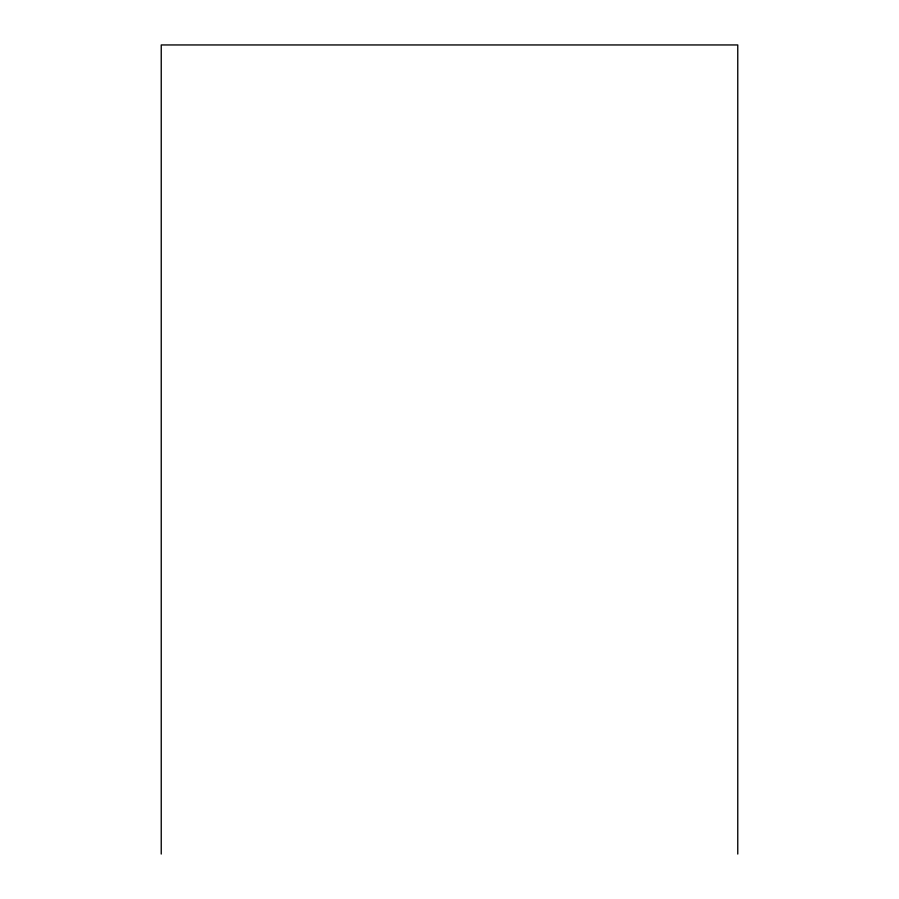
<?xml version="1.0" encoding="UTF-8"?>
<svg xmlns="http://www.w3.org/2000/svg" width="899" height="899" viewBox="0 0 899 899"><rect width="100%" height="100%" fill="white"/><g stroke="black" fill="none" stroke-linecap="round" stroke-linejoin="round"><path stroke-width="1.35" d="M737.764 854.05L737.764 44.95L161.236 44.95L161.236 854.05"/></g></svg>
